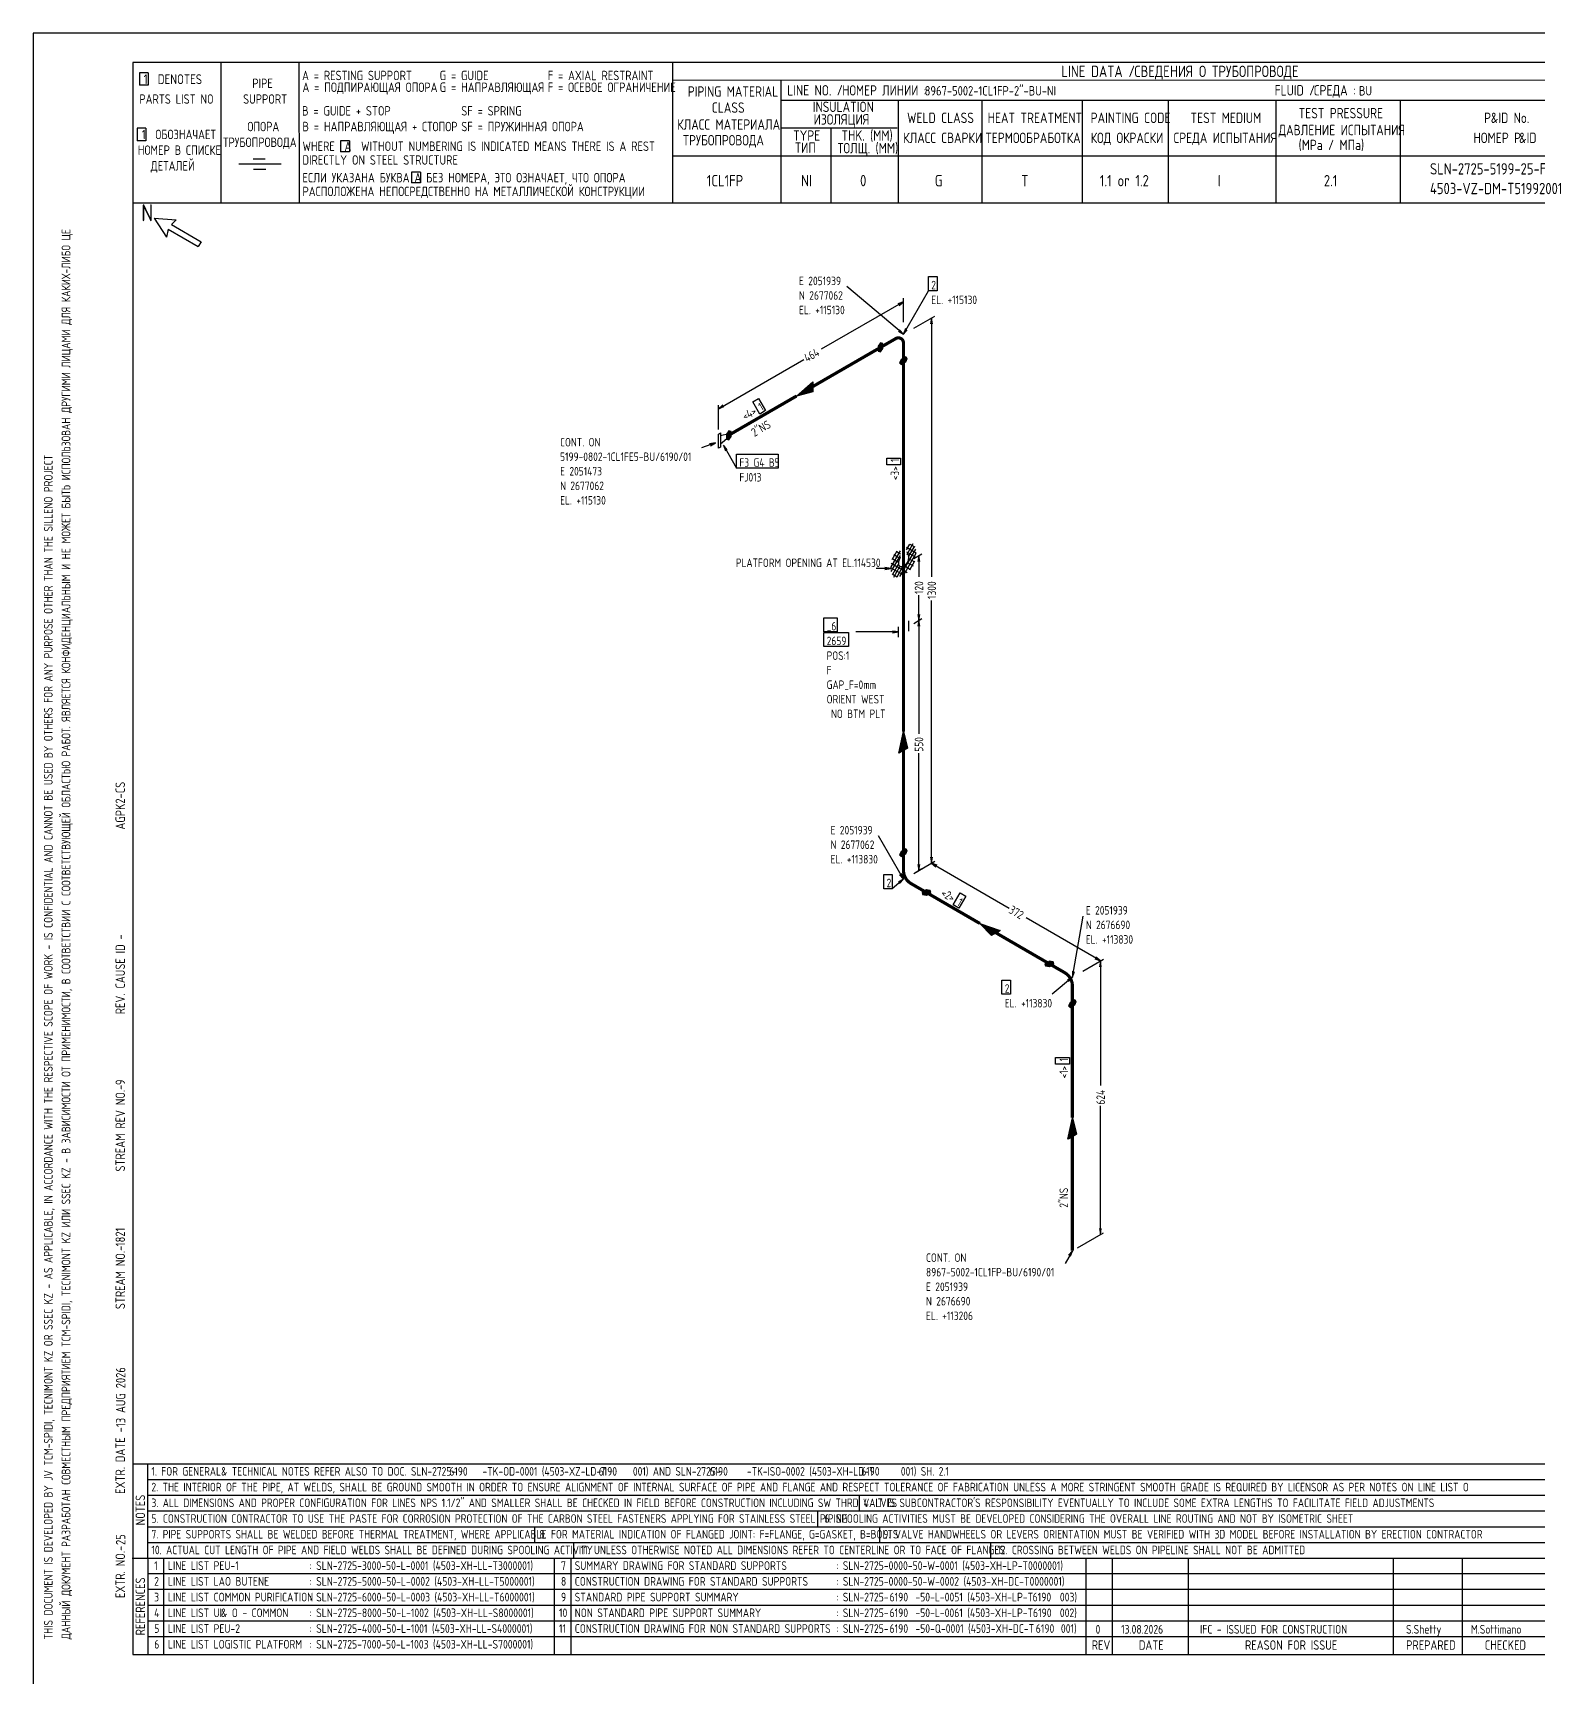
# Model space of a CAD drawing. Extents: x -1005 to 594, y -998 to 420.
# Drawn here: x 0 to 382.9, y 0 to 420 of the extents above; entities that cross this region are included whole.
import ezdxf

# ---------------------------------------------------------------- set-up
doc = ezdxf.new("R2010")
doc.units = 0
doc.styles.add('TTFN17', font='GOST type A')

msp = doc.modelspace()

# ---------------------------------------------------------------- linework, layer by layer
at = {"layer": 'GT_1', "flags": 128}
for points in [[(0, 420), (0, 0)], [(594, 420), (0, 420)], [(589.1, 412.5), (25.4, 412.5)], [(25.4, 412.5), (25.4, 7.5)], [(47.8, 412.5), (47.8, 376.7)], [(67.6, 412.5), (67.7, 376.7)], [(162.7, 412.5), (162.7, 376.7)], [(29.3, 409.9), (27.1, 409.9)], [(27.1, 409.9), (27.1, 406.7)], [(29.3, 409.9), (29.3, 406.7)], [(589.1, 408), (162.7, 407.9)], [(190.3, 407.8), (190.3, 376.7)], [(29.3, 406.7), (27.1, 406.7)], [(190.3, 402.9), (402.7, 402.9)], [(220.1, 402.9), (220.1, 376.7)], [(241.4, 402.9), (241.4, 376.8)], [(266.9, 402.9), (266.9, 376.7)], [(288.8, 402.9), (288.8, 376.7)], [(316.2, 402.9), (316.2, 376.7)], [(347.8, 402.9), (347.8, 376.8)], [(28.7, 395.8), (26.5, 395.8)], [(26.5, 395.8), (26.5, 392.6)], [(28.7, 395.8), (28.7, 392.6)], [(219.9, 395.8), (190.3, 395.8)], [(203, 395.8), (203, 376.7)], [(28.7, 392.6), (26.5, 392.6)], [(80.5, 392.6), (78.2, 392.6)], [(78.2, 392.6), (78.2, 389.8)], [(80.5, 392.6), (80.5, 389.8)], [(63.1, 386.6), (52.4, 386.6)], [(59.1, 387.9), (56, 387.9)], [(80.5, 389.8), (78.2, 389.8)], [(230.2, 388.7), (162.7, 388.7)], [(402.7, 388.7), (226.9, 388.7)], [(59.2, 385.3), (56.1, 385.3)], [(98.6, 384.6), (96.3, 384.6)], [(96.3, 384.6), (96.3, 381.9)], [(98.6, 384.6), (98.6, 381.9)], [(98.6, 381.9), (96.3, 381.9)], [(402.7, 376.7), (25.4, 376.7)], [(30.8, 372.9), (34, 368.1)], [(30.8, 372.9), (36.4, 372.5)], [(34.4, 370.1), (34, 368.1)], [(34.4, 370.1), (42, 365.7)], [(36.4, 372.5), (35.2, 371.3)], [(35.2, 371.3), (42.8, 366.9)], [(42.8, 366.9), (42, 365.7)], [(227.85, 358.025), (230.025, 358.025), (230.025, 354.425), (227.85, 354.425), (227.85, 358.025)], [(221.475, 343.4), (207.075, 355.475)], [(221.475, 343.4), (227.85, 354.425)], [(221.475, 351.65), (200.55, 339.575)], [(220.35, 350.675), (221.475, 351.65), (220.05, 351.125)], [(221.475, 346.4), (221.475, 352.55)], [(220.2, 344.15), (221.475, 343.4), (220.5, 344.525)], [(222, 344.825), (221.475, 343.4), (222.45, 344.525)], [(224.1, 344.9), (229.425, 347.975)], [(228.825, 346.025), (228.6, 347.525), (228.375, 346.025)], [(228.6, 347.525), (228.6, 281.675)], [(215.025, 339.05), (215.625, 338.9), (216.225, 339.725), (216.225, 341), (215.625, 341.15), (215.025, 340.325), (215.025, 339.05)], [(215.025, 340.2), (216.225, 340.2)], [(215.08, 340.4), (216.225, 340.4)], [(215.225, 340.6), (216.225, 340.6)], [(215.37, 340.8), (216.225, 340.8)], [(215.516, 341), (216.225, 341)], [(174.375, 324.425), (196.125, 336.95)], [(215.025, 340), (216.225, 340)], [(215.025, 339.8), (216.225, 339.8)], [(215.025, 339.6), (216.134, 339.6)], [(215.025, 339.4), (215.989, 339.4)], [(215.025, 339.2), (215.843, 339.2)], [(220.875, 336.95), (220.5, 336.125), (220.875, 335.675), (222.075, 336.35), (222.45, 337.175), (222.075, 337.625), (220.875, 336.95)], [(220.534, 336.2), (221.808, 336.2)], [(220.604, 336), (221.453, 336)], [(220.625, 336.4), (222.098, 336.4)], [(220.716, 336.6), (222.189, 336.6)], [(220.807, 336.8), (222.28, 336.8)], [(220.964, 337), (222.37, 337)], [(221.319, 337.2), (222.429, 337.2)], [(221.675, 337.4), (222.263, 337.4)], [(198.375, 330.05), (198.375, 328.7), (194.25, 327.65), (198.375, 331.25), (198.375, 328.85), (194.625, 327.875), (198.375, 331.175), (198.375, 329.075), (195.075, 328.1), (198.375, 330.95), (198.375, 329.225), (195.45, 328.4), (198.375, 330.8), (198.375, 329.375), (195.825, 328.55), (198.375, 330.65), (198.375, 329.525), (196.275, 328.85), (198.375, 330.5), (198.375, 329.75), (196.575, 329), (198.375, 330.275), (198.375, 329.9), (197.025, 329.3), (198.375, 330.125), (198.375, 330.05), (194.25, 327.65)], [(175.5, 325.4), (174.375, 324.425), (175.8, 324.95)], [(174.375, 319.175), (174.375, 325.325)], [(183.15, 326.15), (184.575, 327.05), (186.375, 323.975), (184.95, 323.075), (183.15, 326.15)], [(173.625, 315.725), (170.1, 314.45)], [(172.35, 314.975), (173.625, 315.725), (172.125, 315.5)], [(174.9, 316.475), (174.9, 314.675), (174.375, 314.375), (174.375, 317.975), (174.9, 318.275), (174.9, 316.475)], [(174.9, 315.5), (177, 317.3), (177, 318.05), (174.9, 317.525)], [(176.625, 314), (175.65, 315.125), (176.175, 313.7)], [(175.65, 315.125), (179.025, 309.275)], [(176.4, 316.7), (177, 316.55), (177.6, 317.375), (177.6, 318.65), (177, 318.8), (176.4, 317.975), (176.4, 316.7)], [(176.4, 317.8), (177.6, 317.8)], [(176.4, 317.6), (177.6, 317.6)], [(176.4, 317.4), (177.6, 317.4)], [(176.4, 317.2), (177.473, 317.2)], [(176.4, 317), (177.327, 317)], [(176.4, 316.8), (177.182, 316.8)], [(176.418, 318), (177.6, 318)], [(176.564, 318.2), (177.6, 318.2)], [(176.709, 318.4), (177.6, 318.4)], [(176.855, 318.6), (177.6, 318.6)], [(179.025, 312.875), (189.6, 312.875), (189.6, 309.275), (179.025, 309.275), (179.025, 312.875)], [(217.2, 310.175), (217.2, 311.825), (220.725, 311.825), (220.725, 310.175), (217.2, 310.175)], [(222.225, 288.5), (223.125, 290)], [(222.375, 287.45), (223.95, 290.15)], [(223.125, 290), (224.325, 289.325)], [(218.25, 284), (220.725, 288.275)], [(218.325, 283.025), (220.725, 287.075)], [(218.625, 286.025), (219.9, 288.275)], [(218.775, 286.25), (220.2, 285.35)], [(219, 287.3), (220.575, 286.4)], [(219.825, 288.05), (220.725, 287.525)], [(222.225, 287.525), (222.6, 287.3), (222.75, 287.075), (222.75, 286.55), (222.675, 286.025), (222.6, 285.575), (222.225, 285.05), (221.925, 284.75), (221.475, 284.375), (221.1, 284.225), (220.725, 284.225), (220.425, 284.375), (220.275, 284.675), (220.275, 285.05), (220.275, 285.575), (220.425, 286.1), (220.725, 286.625), (220.725, 286.625)], [(220.575, 281.75), (224.625, 288.725)], [(221.55, 282.2), (224.7, 287.675)], [(222.225, 289.175), (224.7, 287.75)], [(222.225, 287.975), (224.625, 286.625)], [(222.75, 286.775), (224.25, 289.4)], [(222.75, 286.325), (224.25, 285.5)], [(223.05, 283.475), (224.325, 285.725)], [(224.1, 286.325), (226.125, 287.525)], [(225.6, 285.575), (225.375, 287.075), (225.15, 285.575)], [(225.375, 287.075), (225.375, 281.675)], [(218.25, 283.775), (214.5, 283.775)], [(216.75, 283.55), (218.25, 283.775), (216.75, 284)], [(218.25, 283.925), (221.475, 282.125)], [(218.325, 285.125), (222.375, 282.8)], [(218.625, 282.425), (219.9, 281.675)], [(218.775, 282.35), (220.2, 284.9)], [(219, 281.6), (220.575, 284.3)], [(219.825, 281.675), (221.325, 284.3)], [(221.7, 284.525), (223.125, 283.625)], [(222.375, 285.275), (223.95, 284.45)], [(225.375, 270.575), (225.375, 276.95)], [(228.6, 208.85), (228.6, 275.675)], [(201.225, 271.25), (204.6, 271.25), (204.6, 267.65), (201.225, 267.65), (201.225, 271.25)], [(220.2, 266.3), (220.2, 268.925)], [(222.75, 270.425), (222.75, 267.8)], [(224.1, 269.825), (226.125, 271.025)], [(224.1, 269.825), (226.125, 271.025)], [(225.15, 272.075), (225.375, 270.575), (225.6, 272.075)], [(225.6, 269.075), (225.375, 270.575), (225.15, 269.075)], [(225.375, 270.575), (225.375, 241.7)], [(201.225, 267.5), (207.45, 267.5), (207.45, 263.9), (201.225, 263.9), (201.225, 267.5)], [(220.2, 267.65), (216.45, 267.65), (209.325, 267.65)], [(218.7, 267.425), (220.2, 267.65), (218.7, 267.875)], [(221.475, 237.5), (220.275, 236.825), (221.475, 242.3), (222.525, 238.1), (220.425, 236.9), (221.475, 241.85), (222.45, 238.025), (220.575, 236.975), (221.475, 241.325), (222.3, 237.95), (220.725, 237.05), (221.475, 240.875), (222.15, 237.875), (220.875, 237.2), (221.475, 240.425), (222, 237.8), (221.025, 237.275), (221.475, 239.975), (221.85, 237.725), (221.175, 237.35), (221.475, 239.525), (221.7, 237.65), (221.325, 237.425), (221.475, 239.075), (221.55, 237.575), (221.475, 237.5), (221.475, 242.3)], [(225.375, 206.975), (225.375, 236.825)], [(221.475, 204.725), (215.1, 215.75)], [(220.875, 211.775), (220.5, 210.95), (220.875, 210.5), (222.075, 211.175), (222.45, 212), (222.075, 212.45), (220.875, 211.775)], [(220.523, 211), (221.764, 211)], [(220.614, 211.2), (222.086, 211.2)], [(220.625, 210.8), (221.408, 210.8)], [(220.705, 211.4), (222.177, 211.4)], [(220.795, 211.6), (222.268, 211.6)], [(220.919, 211.8), (222.359, 211.8)], [(221.275, 212), (222.45, 212)], [(221.631, 212.2), (222.283, 212.2)], [(228.375, 210.35), (228.6, 208.85), (228.825, 210.35)], [(216.45, 205.925), (218.625, 205.925), (218.625, 202.325), (216.45, 202.325), (216.45, 205.925)], [(220.5, 205.85), (221.475, 204.725), (220.95, 206.15)], [(224.1, 206.225), (229.425, 209.3)], [(224.1, 206.225), (229.425, 209.3)], [(224.1, 206.225), (226.125, 207.425)], [(225.15, 208.475), (225.375, 206.975), (225.6, 208.475)], [(230.025, 208.325), (228.6, 208.85), (229.725, 207.875)], [(228.6, 208.85), (248.325, 197.375)], [(221.475, 204.725), (218.625, 202.325)], [(220.5, 203.6), (221.475, 204.725), (220.2, 203.975)], [(226.2, 201.35), (226.35, 200.825), (227.325, 200.675), (228.45, 201.35), (228.3, 201.875), (227.325, 202.025), (226.2, 201.35)], [(226.617, 201.6), (228.379, 201.6)], [(226.95, 201.8), (228.321, 201.8)], [(226.243, 201.2), (228.2, 201.2)], [(226.283, 201.4), (228.436, 201.4)], [(226.3, 201), (227.867, 201)], [(226.513, 200.8), (227.533, 200.8)], [(235.875, 201.275), (237.375, 200.45), (235.575, 197.375), (234.15, 198.2), (235.875, 201.275)], [(245.025, 191.075), (243.825, 190.4), (240.9, 193.475), (246.075, 191.675), (243.975, 190.475), (241.275, 193.25), (246, 191.6), (244.125, 190.55), (241.725, 193.025), (245.85, 191.525), (244.275, 190.625), (242.1, 192.725), (245.7, 191.45), (244.425, 190.775), (242.475, 192.575), (245.55, 191.375), (244.575, 190.85), (242.925, 192.275), (245.4, 191.3), (244.725, 190.925), (243.225, 192.125), (245.25, 191.225), (244.875, 191), (243.675, 191.825), (245.1, 191.15), (245.025, 191.075), (240.9, 193.475)], [(271.575, 183.95), (252.675, 194.9)], [(264.45, 179.825), (267.15, 195.35)], [(270.15, 184.475), (271.575, 183.95), (270.45, 184.925)], [(257.475, 183.2), (257.625, 182.675), (258.6, 182.525), (259.725, 183.2), (259.575, 183.725), (258.6, 183.875), (257.475, 183.2)], [(257.475, 183.2), (259.725, 183.2)], [(257.532, 183), (259.392, 183)], [(257.589, 182.8), (259.058, 182.8)], [(257.808, 183.4), (259.668, 183.4)], [(258.113, 182.6), (258.725, 182.6)], [(258.142, 183.6), (259.611, 183.6)], [(258.475, 183.8), (259.088, 183.8)], [(264.45, 181.325), (264.45, 179.825), (264.975, 181.25)], [(267.075, 181.325), (272.4, 184.4)], [(267.075, 181.325), (272.4, 184.4)], [(271.8, 182.45), (271.575, 183.95), (271.35, 182.45)], [(271.575, 183.95), (271.575, 152.225)], [(246.525, 179.075), (248.7, 179.075), (248.7, 175.475), (246.525, 175.475), (246.525, 179.075)], [(264.45, 179.825), (259.275, 175.475)], [(263.475, 178.7), (264.45, 179.825), (263.175, 179.075)], [(263.85, 173.375), (263.475, 172.55), (263.85, 172.1), (265.05, 172.775), (265.425, 173.6), (265.05, 174.05), (263.85, 173.375)], [(263.498, 172.6), (264.739, 172.6)], [(263.589, 172.8), (265.061, 172.8)], [(263.6, 172.4), (264.383, 172.4)], [(263.68, 173), (265.152, 173)], [(263.77, 173.2), (265.243, 173.2)], [(263.894, 173.4), (265.334, 173.4)], [(264.25, 173.6), (265.425, 173.6)], [(264.606, 173.8), (265.258, 173.8)], [(260.175, 157.7), (260.175, 159.35), (263.7, 159.35), (263.7, 157.7), (260.175, 157.7)], [(271.575, 114.35), (271.575, 147.05)], [(264.45, 139.25), (263.25, 138.575), (264.45, 144.05), (265.5, 139.85), (263.4, 138.65), (264.45, 143.6), (265.425, 139.775), (263.55, 138.725), (264.45, 143.075), (265.275, 139.7), (263.7, 138.8), (264.45, 142.625), (265.125, 139.625), (263.85, 138.95), (264.45, 142.175), (264.975, 139.55), (264, 139.025), (264.45, 141.725), (264.825, 139.475), (264.15, 139.1), (264.45, 141.275), (264.675, 139.4), (264.3, 139.175), (264.45, 140.825), (264.525, 139.325), (264.45, 139.25), (264.45, 144.05)], [(265.725, 110.975), (272.4, 114.8)], [(271.35, 115.85), (271.575, 114.35), (271.8, 115.85)], [(264.45, 110.225), (262.575, 107)], [(263.925, 108.8), (264.45, 110.225), (263.475, 109.1)], [(25.3, 56), (402.7, 56)], [(29.1, 56), (29.2, 7.5)], [(29.1, 52), (402.7, 52)], [(29.1, 48), (402.7, 48)], [(210.2, 48), (210.2, 44)], [(402.7, 44), (29.1, 44)], [(199.6, 44), (199.6, 40)], [(29.2, 40), (402.7, 40)], [(127.6, 40), (127.6, 36)], [(215.4, 40), (215.4, 36)], [(29.1, 36), (402.7, 36)], [(137.5, 36), (137.5, 32)], [(243.6, 36), (243.6, 32)], [(25.2, 32), (402.7, 32)], [(33.2, 32), (33.2, 7.6)], [(132.6, 32), (132.6, 7.6)], [(136.8, 32), (136.8, 7.6)], [(267.9, 32), (267.9, 7.5)], [(274.6, 32), (274.6, 7.5)], [(293.9, 32), (293.9, 7.5)], [(346.1, 32), (346.1, 7.5)], [(363.6, 32), (363.6, 7.5)], [(402.7, 28), (29.5, 28)], [(402.7, 24), (29.1, 24)], [(402.7, 20), (29.1, 20)], [(402.7, 16), (29.1, 16)], [(402.7, 12), (29.2, 12)], [(25.4, 7.5), (589.1, 7.5)], [(0, 0), (0, 0)]]:
    msp.add_lwpolyline(points, dxfattribs=at)
at = {"layer": 'GT_1', "const_width": 0.8, "flags": 128}
for points in [[(215.625, 340.025), (198.375, 330.05)], [(219.525, 342.275), (215.625, 340.025)], [(221.475, 336.65), (221.475, 341.15)], [(221.475, 284.825), (221.475, 336.65)], [(194.25, 327.65), (177, 317.675)], [(221.475, 268.325), (221.475, 284.825)], [(221.475, 242.3), (221.475, 268.325)], [(221.475, 211.475), (221.475, 237.5)], [(221.475, 206.975), (221.475, 211.475)], [(227.325, 201.35), (223.425, 203.6)], [(240.9, 193.475), (227.325, 201.35)], [(258.6, 183.2), (245.025, 191.075)], [(262.5, 180.95), (258.6, 183.2)], [(264.45, 173.075), (264.45, 177.575)], [(264.45, 144.05), (264.45, 173.075)], [(264.45, 110.225), (264.45, 139.25)]]:
    msp.add_lwpolyline(points, dxfattribs=at)
for points in [[(221.475, 341.15, 0.577571), (219.525, 342.275)], [(223.425, 203.6, -0.267786), (221.475, 206.975)], [(264.45, 177.575, 0.268126), (262.5, 180.95)]]:
    msp.add_lwpolyline(points, format="xyb", dxfattribs=at)

# ---------------------------------------------------------------- texts
at = {"layer": 'GT_1', "style": 'TTFN17'}
for s, height, p in [('LINE DATA /', 2.8875, (261.633, 408.8)), ('СВЕДЕНИЯ О ТРУБОПРОВОДЕ', 2.8875, (280.233, 408.8)), (' 1  DENOTES', 2.5025, (26.875, 407)), (' PIPE', 2.4062, (54.561, 406)), ('A = RESTING SUPPORT', 2.40625, (68.461, 408)), ('A = ПОДПИРАЮЩАЯ ОПОРА', 2.40625, (68.561, 405)), ('G = GUIDE', 2.4062, (103.461, 408)), ('G = НАПРАВЛЯЮЩАЯ', 2.40625, (103.461, 405)), ('F = AXIAL RESTRAINT', 2.40625, (130.961, 408)), ('F = ОСЕВОЕ ОГРАНИЧЕНИЕ', 2.40625, (130.961, 405)), ('PARTS LIST NO', 2.40625, (27.061, 402)), ('SUPPORT', 2.4062, (53.461, 402)), ('PIPING MATERIAL', 2.64687, (166.597, 403.8)), ('LINE NO. /', 2.6469, (191.897, 404.1)), ('НОМЕР ЛИНИИ :', 2.59875, (205.89, 404.1)), ('8967-5002-1CL1FP-2"-BU-NI', 2.40625, (226.861, 404.1)), ('FLUID /', 2.6469, (315.897, 404.1)), ('СРЕДА :', 2.6469, (325.897, 404.1)), ('BU', 2.4062, (337.361, 404.1)), ('B = GUIDE + STOP', 2.40625, (68.461, 399)), ('SF = SPRING', 2.40625, (108.961, 399)), ('CLASS', 2.6469, (172.697, 399.7)), ('INSULATION', 2.6469, (198.397, 399.9)), ('ИЗОЛЯЦИЯ', 2.6469, (198.597, 396.7)), ('WELD CLASS', 2.6469, (222.397, 397.1)), ('HEAT TREATMENT', 2.64687, (242.897, 397.1)), ('PAINTING CODE', 2.64687, (269.097, 397.1)), ('TEST MEDIUM', 2.64687, (294.497, 397.1)), ('TEST PRESSURE', 2.64687, (321.997, 398.3)), ('P', 2.647, (369.197, 397.1)), ('&ID No.', 2.6469, (370.908, 397.1)), (' 1  ОБОЗНАЧАЕТ', 2.40625, (26.461, 393)), ('ОПОРА', 2.4062, (54.561, 395)), ('B = НАПРАВЛЯЮЩАЯ + СТОПОР', 2.40625, (68.561, 395)), ('SF = ПРУЖИННАЯ ОПОРА', 2.40625, (108.961, 395)), ('КЛАСС МАТЕРИАЛА', 2.64687, (163.897, 395.4)), ('TYPE', 2.6469, (193.397, 392.6)), ('THK. (MM)', 2.6469, (205.697, 392.6)), ('ДАВЛЕНИЕ ИСПЫТАНИЯ', 2.64687, (316.897, 394)), ('НОМЕР В СПИСКЕ', 2.40625, (26.661, 389)), ('ТРУБОПРОВОДА', 2.40625, (48.361, 391)), ('WHERE  A  WITHOUT NUMBERING IS INDICATED MEANS THERE IS A REST', 2.40625, (68.561, 390)), ('ТРУБОПРОВОДА', 2.64687, (165.397, 391.4)), ('ТИП', 2.6469, (193.897, 389.5)), ('ТОЛЩ. (ММ)', 2.6469, (204.697, 389.4)), ('КЛАСС СВАРКИ', 2.64687, (221.397, 392)), ('ТЕРМООБРАБОТКА', 2.64687, (242.397, 392)), ('КОД ОКРАСКИ', 2.64687, (269.097, 392)), ('СРЕДА ИСПЫТАНИЯ', 2.64687, (290.197, 392)), ('(MPa / МПа)', 2.64687, (321.997, 390.2)), ('НОМЕР P', 2.6469, (366.497, 392)), ('&ID', 2.6469, (378.097, 392)), ('ДЕТАЛЕЙ', 2.4062, (29.961, 385)), ('DIRECTLY ON STEEL STRUCTURE', 2.40625, (68.561, 386.5)), ('SLN-2725-5199-25-F-2001', 2.8875, (355.433, 384)), ('ЕСЛИ УКАЗАНА БУКВА A БЕЗ НОМЕРА, ЭТО ОЗНАЧАЕТ, ЧТО ОПОРА', 2.40625, (68.561, 382)), ('1CL1FP', 2.8875, (171.433, 381)), ('NI', 2.8875, (195.433, 381)), ('0', 2.888, (210.433, 381)), ('G', 2.888, (229.433, 381)), ('T', 2.888, (251.433, 381)), ('1.1 or 1.2', 2.8875, (271.433, 381)), ('I', 2.888, (301.433, 381)), ('2.1', 2.8875, (328.433, 381)), ('РАСПОЛОЖЕНА НЕПОСРЕДСТВЕННО НА МЕТАЛЛИЧЕСКОЙ КОНСТРУКЦИИ', 2.40625, (68.561, 378.5)), ('4503-VZ-DM-T51992001', 2.8875, (355.433, 379)), ('N', 4.331, (27.55, 372.1)), ('E 2051939', 2.1656, (194.89, 355.85)), ('N 2677062', 2.1656, (194.89, 352.153)), ('2', 2.166, (228.55, 354.8)), ('EL. +115130', 2.16562, (228.55, 351.05)), ('EL. +115130', 2.16562, (194.89, 348.455)), ('CONT. ON', 2.1656, (134.105, 314.825)), ('5199-0802-1CL1FE5-BU/6190/01', 2.16562, (134.105, 311.128)), ('F3 G4 B5', 2.1656, (179.725, 309.65)), ('E 2051473', 2.1656, (134.105, 307.43)), ('FJ013', 2.1656, (179.725, 305.9)), ('N 2677062', 2.1656, (134.105, 303.733)), ('EL. +115130', 2.16562, (134.105, 300.035)), ('PLATFORM OPENING AT EL.114530', 2.16562, (178.818, 284.15)), ('_6', 2.1656, (201.929, 268.025)), ('2659', 2.1656, (201.929, 264.275)), ('POS:1', 2.1656, (201.929, 260.525)), ('F', 2.166, (201.929, 256.828)), ('GAP_F=0mm', 2.1656, (201.929, 253.13)), ('ORIENT WEST', 2.16562, (201.929, 249.433)), (' NO BTM PLT', 2.16562, (201.929, 245.735)), ('E 2051939', 2.1656, (202.915, 216.125)), ('N 2677062', 2.1656, (202.915, 212.428)), ('EL. +113830', 2.16562, (202.915, 208.73)), ('2', 2.166, (217.175, 202.7)), ('E 2051939', 2.1656, (267.85, 195.725)), ('N 2676690', 2.1656, (267.85, 192.028)), ('EL. +113830', 2.16562, (267.85, 188.33)), ('2', 2.166, (247.243, 175.85)), ('EL. +113830', 2.16562, (247.243, 172.1)), ('CONT. ON', 2.1656, (227.204, 107.375)), ('8967-5002-1CL1FP-BU/6190/01', 2.16562, (227.204, 103.678)), ('E 2051939', 2.1656, (227.204, 99.98)), ('N 2676690', 2.1656, (227.204, 96.282)), ('EL. +113206', 2.16562, (227.204, 92.585)), ('1. FOR GENERAL', 2.18487, (30.128, 53)), ('& TECHNICAL NOTES REFER ALSO TO DOC. SLN-2725-      -TK-OD-0001 (4503-XZ-LD-T      001) AND SLN-2725-      -TK-ISO-0002 (4503-XH-LD-T      001) SH. 2.1', 2.18487, (47.868, 53)), ('6190', 2.1849, (105.928, 53)), ('6190', 2.1849, (143.928, 53)), ('6190', 2.1849, (172.128, 53)), ('6190', 2.1849, (210.728, 53)), ('2. THE INTERIOR OF THE PIPE, AT WELDS, SHALL BE GROUND SMOOTH IN ORDER TO ENSURE ALIGNMENT OF INTERNAL SURFACE OF PIPE AND FLANGE AND RESPECT TOLERANCE OF FABRICATION UNLESS A MORE STRINGENT SMOOTH GRADE IS REQUIRED BY LICENSOR AS PER NOTES ON LINE LIST O', 2.18487, (30.128, 49)), ('3. ALL DIMENSIONS AND PROPER CONFIGURATION FOR LINES NPS 1.1/2" AND SMALLER SHALL BE CHECKED IN FIELD BEFORE CONSTRUCTION INCLUDING SW THRD VALVES', 2.18487, (30.128, 45)), ("4. IT IS SUBCONTRACTOR'S RESPONSIBILITY EVENTUALLY TO INCLUDE SOME EXTRA LENGTHS TO FACILITATE FIELD ADJUSTMENTS", 2.18487, (211.328, 45)), ('5. CONSTRUCTION CONTRACTOR TO USE THE PASTE FOR CORROSION PROTECTION OF THE CARBON STEEL FASTENERS APPLYING FOR STAINLESS STEEL PIPING', 2.18487, (30.128, 41)), ('6. SPOOLING ACTIVITIES MUST BE DEVELOPED CONSIDERING THE OVERALL LINE ROUTING AND NOT BY ISOMETRIC SHEET', 2.18487, (201.328, 41)), ('7. PIPE SUPPORTS SHALL BE WELDED BEFORE THERMAL TREATMENT, WHERE APPLICABLE', 2.18487, (30.128, 37)), ('8. FOR MATERIAL INDICATION OF FLANGED JOINT: F=FLANGE, G=GASKET, B=BOLTS', 2.18487, (128.828, 37)), ('9. VALVE HANDWHEELS OR LEVERS ORIENTATION MUST BE VERIFIED WITH 3D MODEL BEFORE INSTALLATION BY ERECTION CONTRACTOR', 2.18487, (216.328, 37)), ('10. ACTUAL CUT LENGTH OF PIPE AND FIELD WELDS SHALL BE DEFINED DURING SPOOLING ACTIVITY', 2.18487, (30.128, 33)), ('11. UNLESS OTHERWISE NOTED ALL DIMENSIONS REFER TO CENTERLINE OR TO FACE OF FLANGES', 2.18487, (139.328, 33)), ('12. CROSSING BETWEEN WELDS ON PIPELINE SHALL NOT BE ADMITTED', 2.18487, (245.328, 33)), ('1', 2.214, (30.832, 29)), ('LINE LIST PEU-1', 2.21375, (34.332, 29)), (': SLN-2725-3000-50-L-0001 (4503-XH-LL-T3000001)', 2.21375, (70.332, 29)), ('7', 2.214, (134.332, 29)), ('SUMMARY DRAWING FOR STANDARD SUPPORTS', 2.21375, (137.832, 29)), (': SLN-2725-0000-50-W-0001 (4503-XH-LP-T0000001)', 2.21375, (204.332, 29)), ('2', 2.214, (30.832, 25)), ('LINE LIST LAO BUTENE', 2.21375, (34.332, 25)), (': SLN-2725-5000-50-L-0002 (4503-XH-LL-T5000001)', 2.21375, (70.332, 25)), ('8', 2.214, (134.332, 25)), ('CONSTRUCTION DRAWING FOR STANDARD SUPPORTS', 2.21375, (137.832, 25)), (': SLN-2725-0000-50-W-0002 (4503-XH-DC-T0000001)', 2.21375, (204.332, 25)), ('3', 2.214, (30.832, 21)), ('LINE LIST COMMON PURIFICATION', 2.21375, (34.332, 21)), (': SLN-2725-6000-50-L-0003 (4503-XH-LL-T6000001)', 2.21375, (70.332, 21)), ('9', 2.214, (134.332, 21)), ('STANDARD PIPE SUPPORT SUMMARY', 2.21375, (137.832, 21)), (': SLN-2725-      -50-L-0051 (4503-XH-LP-T      003)', 2.21375, (204.332, 21)), ('6190', 2.2138, (217.932, 21)), ('6190', 2.2138, (254.332, 21)), ('4', 2.214, (30.832, 17)), ('LINE LIST UI', 2.21375, (34.332, 17)), ('& O - COMMON', 2.21375, (47.849, 17)), (': SLN-2725-8000-50-L-1002 (4503-XH-LL-S8000001)', 2.21375, (70.332, 17)), ('10', 2.2138, (133.832, 17)), ('NON STANDARD PIPE SUPPORT SUMMARY', 2.21375, (137.832, 17)), (': SLN-2725-      -50-L-0061 (4503-XH-LP-T      002)', 2.21375, (204.332, 17)), ('6190', 2.2138, (217.932, 17)), ('6190', 2.2138, (254.432, 17)), ('5', 2.214, (30.832, 13)), ('LINE LIST PEU-2', 2.21375, (34.332, 13)), (': SLN-2725-4000-50-L-1001 (4503-XH-LL-S4000001)', 2.21375, (70.332, 13)), ('11', 2.2138, (133.832, 13)), ('CONSTRUCTION DRAWING FOR NON STANDARD SUPPORTS', 2.21375, (137.832, 13)), (': SLN-2725-      -50-Q-0001 (4503-XH-DC-T      001)', 2.21375, (204.332, 13)), ('6190', 2.2138, (217.932, 13)), ('6190', 2.2138, (255.132, 13)), ('0', 2.214, (270.332, 12.8)), ('13.08.2026', 2.2138, (276.832, 12.8)), ('IFC - ISSUED FOR CONSTRUCTION', 2.21375, (296.932, 12.8)), ('S.Shetty', 2.2138, (349.332, 12.8)), ('M.Sottimano', 2.21375, (365.832, 12.8)), ('6', 2.214, (30.832, 9)), ('LINE LIST LOGISTIC PLATFORM', 2.21375, (34.332, 9)), (': SLN-2725-7000-50-L-1003 (4503-XH-LL-S7000001)', 2.21375, (70.332, 9)), ('REV', 2.4062, (269.361, 8.7)), ('DATE', 2.4062, (281.361, 8.7)), ('REASON FOR ISSUE', 2.40625, (308.361, 8.7)), ('PREPARED', 2.4062, (349.361, 8.7)), ('CHECKED', 2.4062, (369.361, 8.7))]:
    msp.add_text(s, height=height, dxfattribs=at).set_placement(p)
for s, height, rotation, p in [('ДАННЫЙ ДОКУМЕНТ РАЗРАБОТАН СОВМЕСТНЫМ ПРЕДПРИЯТИЕМ TCM-SPIDI, TECNIMONT KZ ИЛИ SSEC KZ - В ЗАВИСИМОСТИ ОТ ПРИМЕНИМОСТИ, В СООТВЕТСТВИИ С СООТВЕТСТВУЮЩЕЙ ОБЛАСТЬЮ РАБОТ. ЯВЛЯЕТСЯ КОНФИДЕНЦИАЛЬНЫМ И НЕ МОЖЕТ БЫТЬ ИСПОЛЬЗОВАН ДРУГИМИ ЛИЦАМИ ДЛЯ КАКИХ-ЛИБО ЦЕ', 2.21375, 90, (9.5, 11.332)), ('464', 2.1656, 30, (196.95, 336.176)), ('<4>', 2.1656, 30, (181.168, 321.351)), ('1', 2.166, 30, (185.346, 323.763)), ('2"NS', 2.1656, 30, (183.552, 317.222)), ('THIS DOCUMENT IS DEVELOPED BY JV TCM-SPIDI, TECNIMONT KZ OR SSEC KZ - AS APPLICABLE, IN ACCORDANCE WITH THE RESPECTIVE SCOPE OF WORK - IS CONFIDENTIAL AND CANNOT BE USED BY OTHERS FOR ANY PURPOSE OTHER THAN THE SILLENO PROJECT', 2.21375, 90, (5, 11.332)), ('1', 2.166, 90, (220.35, 310.873)), ('<3>', 2.1656, 90, (220.35, 306.203)), ('120', 2.1656, 90, (226.497, 277.283)), ('1300', 2.1656, 90, (229.745, 276.023)), ('550', 2.1656, 90, (226.497, 237.155)), ('AGPK2-CS', 2.4062, 90, (23.4, 217.361)), ('<2>', 2.1656, -30, (230.743, 200.598)), ('1', 2.166, -30, (234.921, 198.185)), ('372', 2.1656, -30, (248.074, 196.275)), ('REV. CAUSE ID -', 2.40625, 90, (23.4, 170.361)), ('1', 2.166, 90, (263.325, 158.387)), ('<1>', 2.1656, 90, (263.325, 154.028)), ('STREAM REV NO.-', 2.40625, 90, (23.4, 130.361)), ('9', 2.406, 90, (23.4, 152.361)), ('624', 2.1656, 90, (272.72, 147.375)), ('2"NS', 2.1656, 90, (263.325, 121.168)), ('1821', 2.4062, 90, (23.4, 111.361)), ('STREAM NO.-', 2.40625, 90, (23.4, 95.361)), ('13 AUG 2026', 2.40625, 90, (23.5, 65.361)), ('EXTR. DATE -', 2.40625, 90, (23.4, 48.361)), ('NOTES', 2.4062, 90, (28.5, 40.361)), ('25', 2.4062, 90, (23.5, 35.361)), ('EXTR. NO.-', 2.4062, 90, (23.4, 21.861)), ('REFERENCES', 2.4062, 90, (28.5, 12.361))]:
    msp.add_text(s, height=height, rotation=rotation, dxfattribs=at).set_placement(p)

doc.saveas('drawing.dxf')
